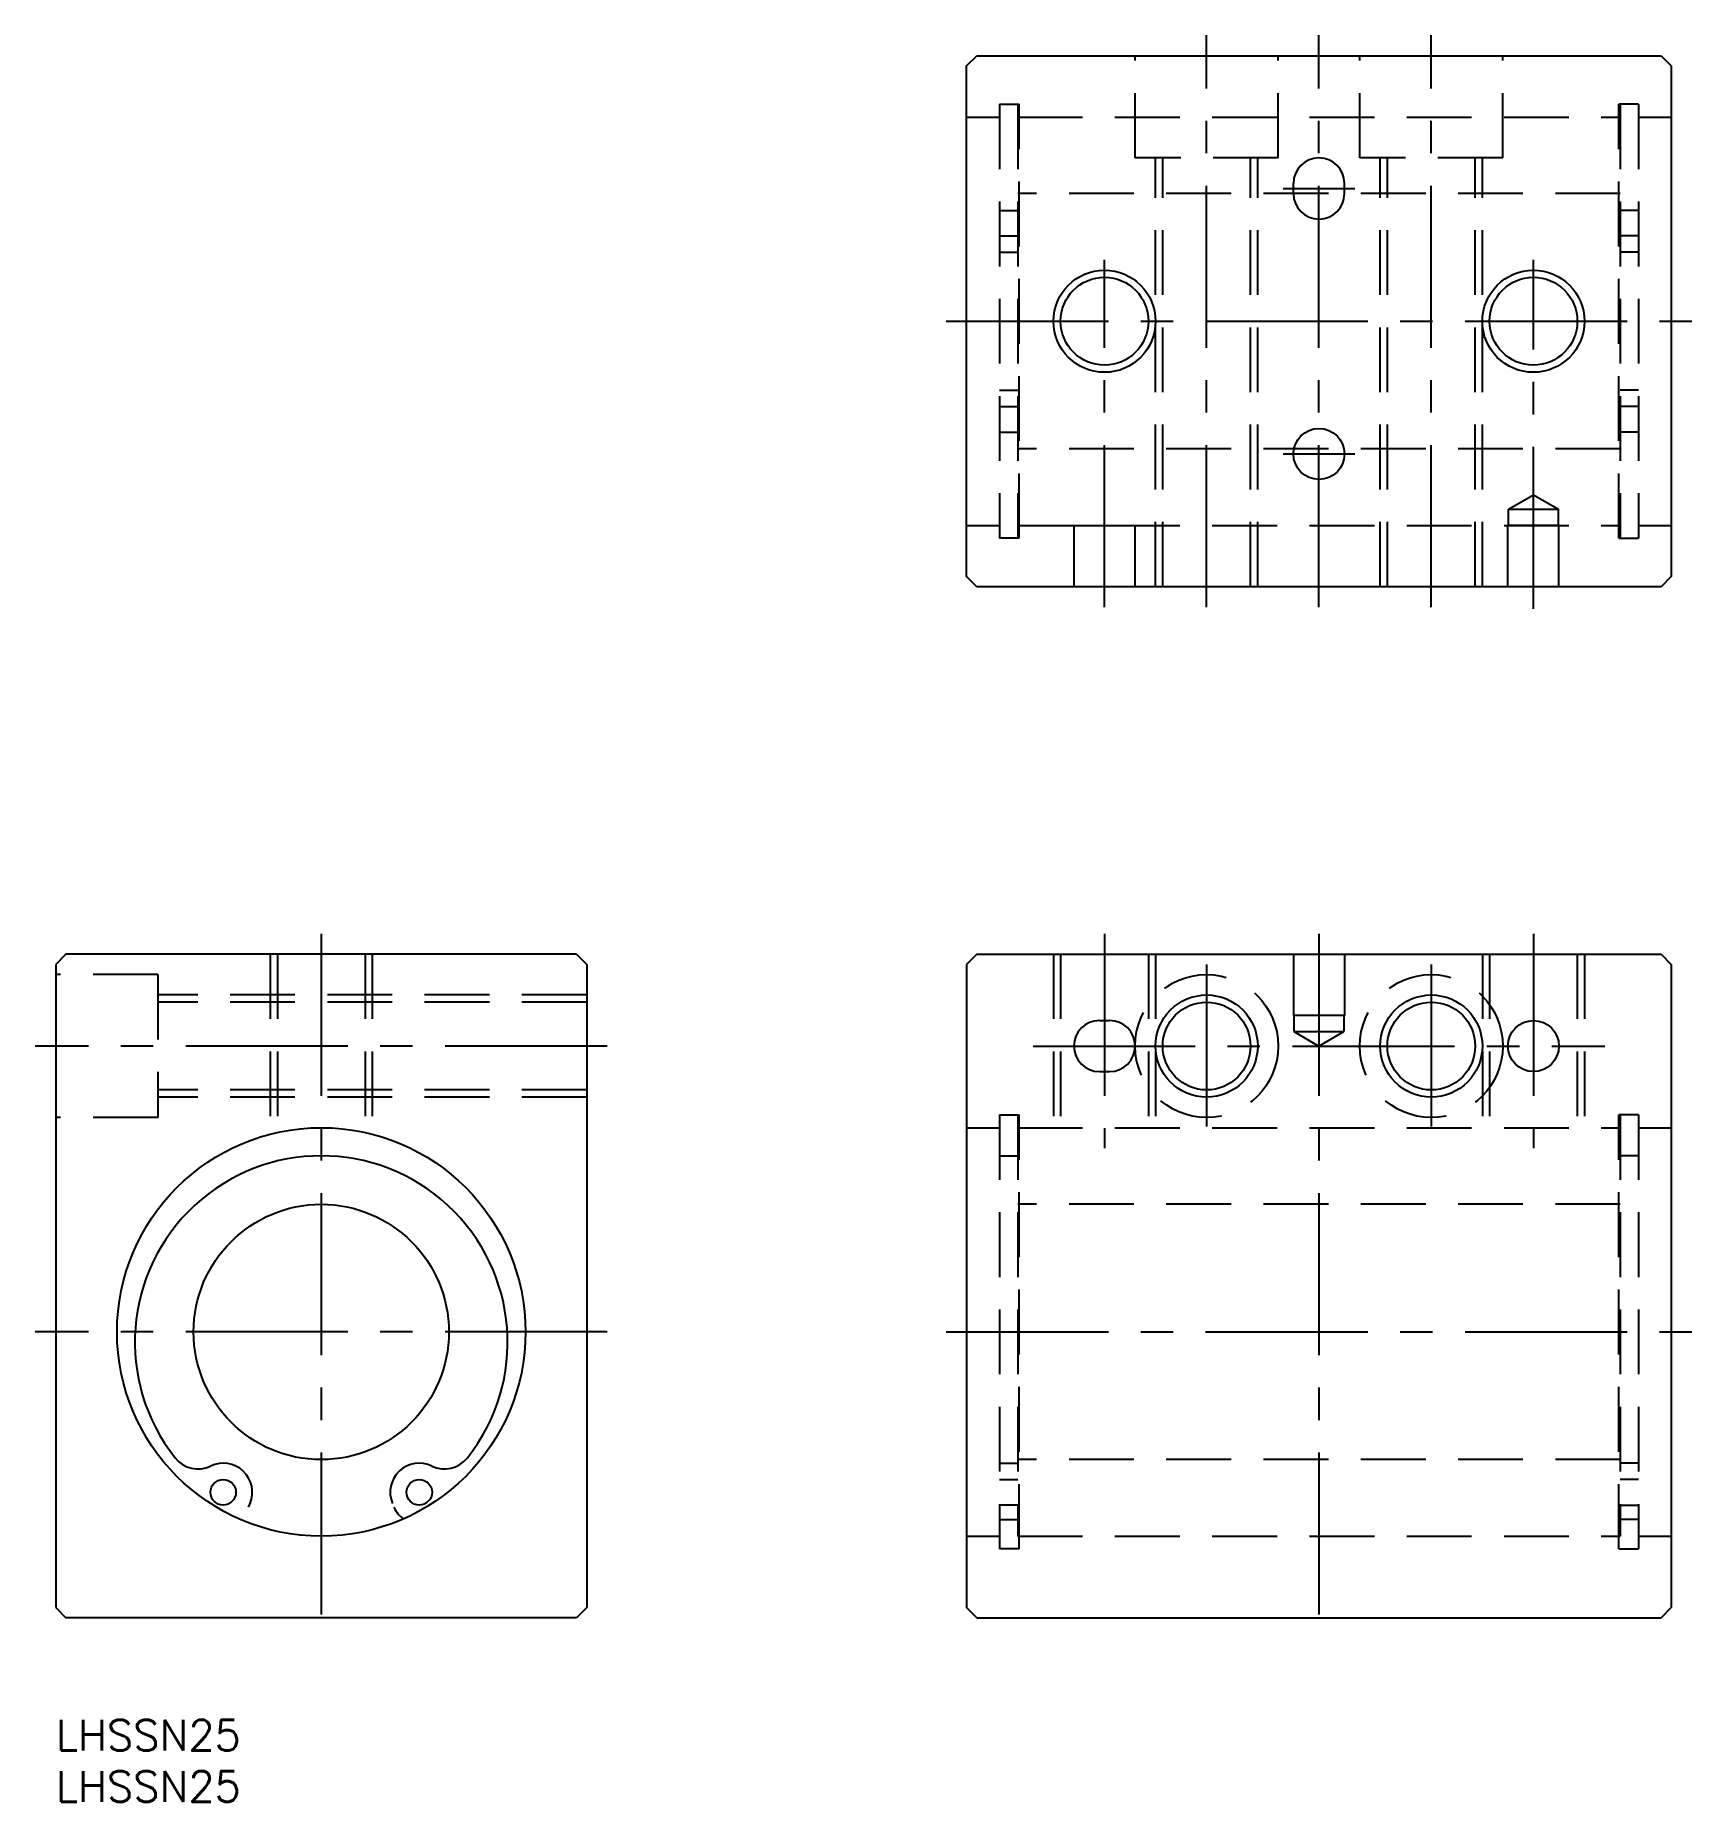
# Model space of a CAD drawing. Extents: x -2 to 160, y -8 to 165.
import ezdxf

# ---------------------------------------------------------------- set-up
doc = ezdxf.new("R2010")
doc.units = 0
doc.header["$LTSCALE"] = 0.5
doc.linetypes.add('CENTER', pattern=[50.8, 31.75, -6.35, 6.35, -6.35])
doc.linetypes.add('DASHED', pattern=[19.05, 12.7, -6.35])
doc.layers.get('0').update_dxf_attribs({"linetype": 'CONTINUOUS'})
for name, color, linetype in [('MSM_CENTER', 1, 'CENTER'), ('MSM_CONTINUOUS', 7, 'CONTINUOUS'), ('MSM_DASHED', 4, 'DASHED'), ('MSM_NARROW', 5, 'CONTINUOUS'), ('MSM_PART_NUMBER', 7, 'CONTINUOUS')]:
    doc.layers.add(name, color=color, linetype=linetype)
doc.styles.get("Standard").update_dxf_attribs({"font": 'txt.shx', "height": 3, "bigfont": 'bigfont.shx'})

# ---------------------------------------------------------------- blocks, each defined once
blk = doc.blocks.new('*U12')
at = {"layer": 'MSM_PART_NUMBER'}
blk.add_text('LHSSN25', height=3, dxfattribs=at).set_placement((0, -3))
blk = doc.blocks.new('*U13')
at = {"layer": 'MSM_PART_NUMBER'}
blk.add_text('LHSSN25', height=3, dxfattribs=at).set_placement((0, -8))

msp = doc.modelspace()

# ---------------------------------------------------------------- linework, layer by layer
for p, q in [((0, 58.25), (0, 58.25)), ((0, 42.5), (0, 42.5))]:
    msp.add_line(p, q)
at = {"layer": 'MSM_CENTER'}
for p, q in [((112.7, 108.98), (112.7, 164.98)), ((123.7, 108.98), (123.7, 164.98)), ((134.7, 108.98), (134.7, 164.98)), ((120.2, 149.98), (127.2, 149.98)), ((102.7, 108.98), (102.7, 142.98)), ((144.7, 108.81), (144.7, 142.98)), ((87.2, 136.98), (160.2, 136.98)), ((120.2, 123.98), (127.2, 123.98)), ((26, 77), (26, 8)), ((102.7, 77), (102.7, 56)), ((123.7, 77), (123.7, 8)), ((144.7, 77), (144.7, 56)), ((112.7, 74), (112.7, 58)), ((134.7, 74), (134.7, 58)), ((54, 66), (-2, 66)), ((95.7, 66), (151.7, 66)), ((54, 38), (-2, 38)), ((87.2, 38), (160.2, 38))]:
    msp.add_line(p, q, dxfattribs=at)
at = {"layer": 'MSM_CONTINUOUS'}
for p, q in [((89.2, 161.98), (90.2, 162.98)), ((90.2, 162.98), (157.2, 162.98)), ((157.2, 162.98), (158.2, 161.98)), ((89.2, 111.98), (89.2, 161.98)), ((158.2, 161.98), (158.2, 111.98)), ((121.2, 149.48), (121.2, 150.48)), ((126.2, 149.48), (126.2, 150.48)), ((90.2, 110.98), (89.2, 111.98)), ((157.2, 110.98), (90.2, 110.98)), ((158.2, 111.98), (157.2, 110.98)), ((1, 75), (0, 74)), ((51, 75), (1, 75)), ((51, 75), (52, 74)), ((90.2, 75), (89.2, 74)), ((90.2, 75), (157.2, 75)), ((157.2, 75), (158.2, 74)), ((0, 74), (0, 11)), ((52, 74), (52, 11)), ((89.2, 74), (89.2, 11)), ((158.2, 74), (158.2, 11)), ((102.2, 68.5), (103.2, 68.5)), ((102.2, 63.5), (103.2, 63.5)), ((18.88, 20.84), (19.03, 21.21)), ((0, 11), (1, 10)), ((52, 11), (51, 10)), ((90.2, 10), (89.2, 11)), ((158.2, 11), (157.2, 10)), ((51, 10), (1, 10)), ((90.2, 10), (157.2, 10))]:
    msp.add_line(p, q, dxfattribs=at)
for centre, radius in [((102.7, 136.98), 4.3), ((144.7, 136.98), 4.3), ((123.7, 123.98), 2.5), ((112.7, 66), 4.3), ((134.7, 66), 4.3), ((144.7, 66), 2.5), ((26, 38), 20), ((26, 38), 12.5), ((16.4, 22.3), 1.25), ((35.6, 22.3), 1.25)]:
    msp.add_circle(centre, radius, dxfattribs=at)
for centre, radius, start, end in [((123.7, 150.48), 2.5, 0, 180), ((123.7, 149.48), 2.5, 180, 0), ((102.2, 66), 2.5, 90, 270), ((103.2, 66), 2.5, 270, 90), ((26, 37), 18.25, 321.621, 218.379), ((13.93, 27.44), 2.85, 218.379, 295.7059), ((16.4, 22.3), 2.85, 337.4615, 115.7059), ((35.6, 22.3), 2.85, 64.2941, 202.5385), ((38.07, 27.44), 2.85, 244.2941, 321.621), ((35.43, 21.79), 2.5, 202.5385, 236.9444)]:
    msp.add_arc(centre, radius, start, end, dxfattribs=at)
at = {"layer": 'MSM_DASHED'}
for p, q in [((105.7, 152.98), (105.7, 162.98)), ((119.7, 152.98), (119.7, 162.98)), ((127.7, 152.98), (127.7, 162.98)), ((141.7, 152.98), (141.7, 162.98)), ((92.4, 158.23), (92.4, 115.73)), ((92.4, 158.23), (94.35, 158.23)), ((94.2, 158.23), (94.2, 115.73)), ((94.35, 115.73), (94.35, 158.23)), ((153.05, 115.73), (153.05, 158.23)), ((155, 158.23), (153.05, 158.23)), ((153.2, 158.23), (153.2, 115.73)), ((155, 158.23), (155, 115.73)), ((89.2, 156.98), (92.4, 156.98)), ((94.2, 156.98), (153.2, 156.98)), ((155, 156.98), (158.2, 156.98)), ((119.7, 152.98), (105.7, 152.98)), ((107.7, 110.98), (107.7, 152.98)), ((108.4, 110.98), (108.4, 152.98)), ((117, 110.98), (117, 152.98)), ((117.7, 110.98), (117.7, 152.98)), ((141.7, 152.98), (127.7, 152.98)), ((129.7, 110.98), (129.7, 152.98)), ((130.4, 110.98), (130.4, 152.98)), ((139, 110.98), (139, 152.98)), ((139.7, 110.98), (139.7, 152.98)), ((153.2, 149.48), (94.2, 149.48)), ((92.4, 147.83), (94.2, 147.83)), ((155, 147.83), (153.2, 147.83)), ((92.4, 145.33), (94.2, 145.33)), ((155, 145.33), (153.2, 145.33)), ((92.4, 143.73), (94.2, 143.73)), ((155, 143.73), (153.2, 143.73)), ((92.4, 130.23), (94.2, 130.23)), ((155, 130.23), (153.2, 130.23)), ((92.4, 128.63), (94.2, 128.63)), ((155, 128.63), (153.2, 128.63)), ((92.4, 126.13), (94.2, 126.13)), ((155, 126.13), (153.2, 126.13)), ((153.2, 124.48), (94.2, 124.48)), ((142.25, 118.57), (144.7, 119.98)), ((144.7, 119.98), (147.15, 118.57)), ((142.25, 116.98), (142.25, 118.57)), ((142.25, 118.57), (147.15, 118.57)), ((147.15, 116.98), (147.15, 118.57)), ((89.2, 116.98), (92.4, 116.98)), ((94.2, 116.98), (153.2, 116.98)), ((99.7, 116.98), (99.7, 110.98)), ((99.7, 116.98), (105.7, 116.98)), ((105.7, 110.98), (105.7, 116.98)), ((142.2, 110.98), (142.2, 116.98)), ((147.2, 116.98), (142.2, 116.98)), ((147.2, 110.98), (147.2, 116.98)), ((155, 116.98), (158.2, 116.98)), ((94.35, 115.73), (92.4, 115.73)), ((153.05, 115.73), (155, 115.73)), ((21, 75), (21, 57.37)), ((21.7, 75), (21.7, 57.53)), ((30.3, 75), (30.3, 57.53)), ((31, 75), (31, 57.37)), ((97.7, 75), (97.7, 58)), ((98.4, 75), (98.4, 58)), ((107, 75), (107, 58)), ((107.7, 75), (107.7, 58)), ((121.2, 75), (121.2, 69)), ((126.2, 75), (126.2, 69)), ((139.7, 75), (139.7, 58)), ((140.4, 75), (140.4, 58)), ((149, 75), (149, 58)), ((149.7, 75), (149.7, 58)), ((10, 73), (0, 73)), ((10, 73), (10, 59)), ((52, 71), (10, 71)), ((52, 70.3), (10, 70.3)), ((126.2, 69), (121.2, 69)), ((121.25, 69), (121.25, 67.41)), ((126.15, 69), (126.15, 67.41)), ((121.25, 67.41), (123.7, 66)), ((121.25, 67.41), (126.15, 67.41)), ((123.7, 66), (126.15, 67.41)), ((52, 61.7), (10, 61.7)), ((52, 61), (10, 61)), ((10, 59), (0, 59)), ((92.4, 59.25), (92.4, 16.75)), ((92.4, 59.25), (94.35, 59.25)), ((94.2, 59.25), (94.2, 18)), ((94.35, 16.75), (94.35, 59.25)), ((153.05, 16.75), (153.05, 59.25)), ((155, 59.25), (153.05, 59.25)), ((155, 59.25), (153.2, 59.25)), ((153.2, 59.25), (153.2, 18)), ((155, 59.25), (155, 16.75)), ((89.2, 58), (92.4, 58)), ((94.2, 58), (153.2, 58)), ((155, 58), (158.2, 58)), ((92.4, 55.25), (94.2, 55.25)), ((155, 55.25), (153.2, 55.25)), ((153.2, 50.5), (94.2, 50.5)), ((92.4, 25.15), (94.2, 25.15)), ((153.2, 25.5), (94.2, 25.5)), ((155, 25.15), (153.2, 25.15)), ((92.4, 23.55), (94.2, 23.55)), ((155, 23.55), (153.2, 23.55)), ((94.2, 21.05), (92.4, 21.05)), ((153.2, 21.05), (155, 21.05)), ((92.4, 19.63), (94.2, 19.63)), ((155, 19.63), (153.2, 19.63)), ((89.2, 18), (92.4, 18)), ((94.2, 18), (153.2, 18)), ((155, 18), (158.2, 18)), ((94.35, 16.75), (92.4, 16.75)), ((153.05, 16.75), (155, 16.75))]:
    msp.add_line(p, q, dxfattribs=at)
for centre in [(112.7, 66), (134.7, 66)]:
    msp.add_circle(centre, 7, dxfattribs=at)
at = {"layer": 'MSM_NARROW'}
for centre in [(102.7, 136.98), (144.7, 136.98), (112.7, 66), (134.7, 66)]:
    msp.add_circle(centre, 5, dxfattribs=at)

# ---------------------------------------------------------------- block references
at = {"layer": 'MSM_CONTINUOUS'}
for name in ['*U12', '*U13']:
    msp.add_blockref(name, (0, 0), dxfattribs=at)

doc.saveas('drawing.dxf')
